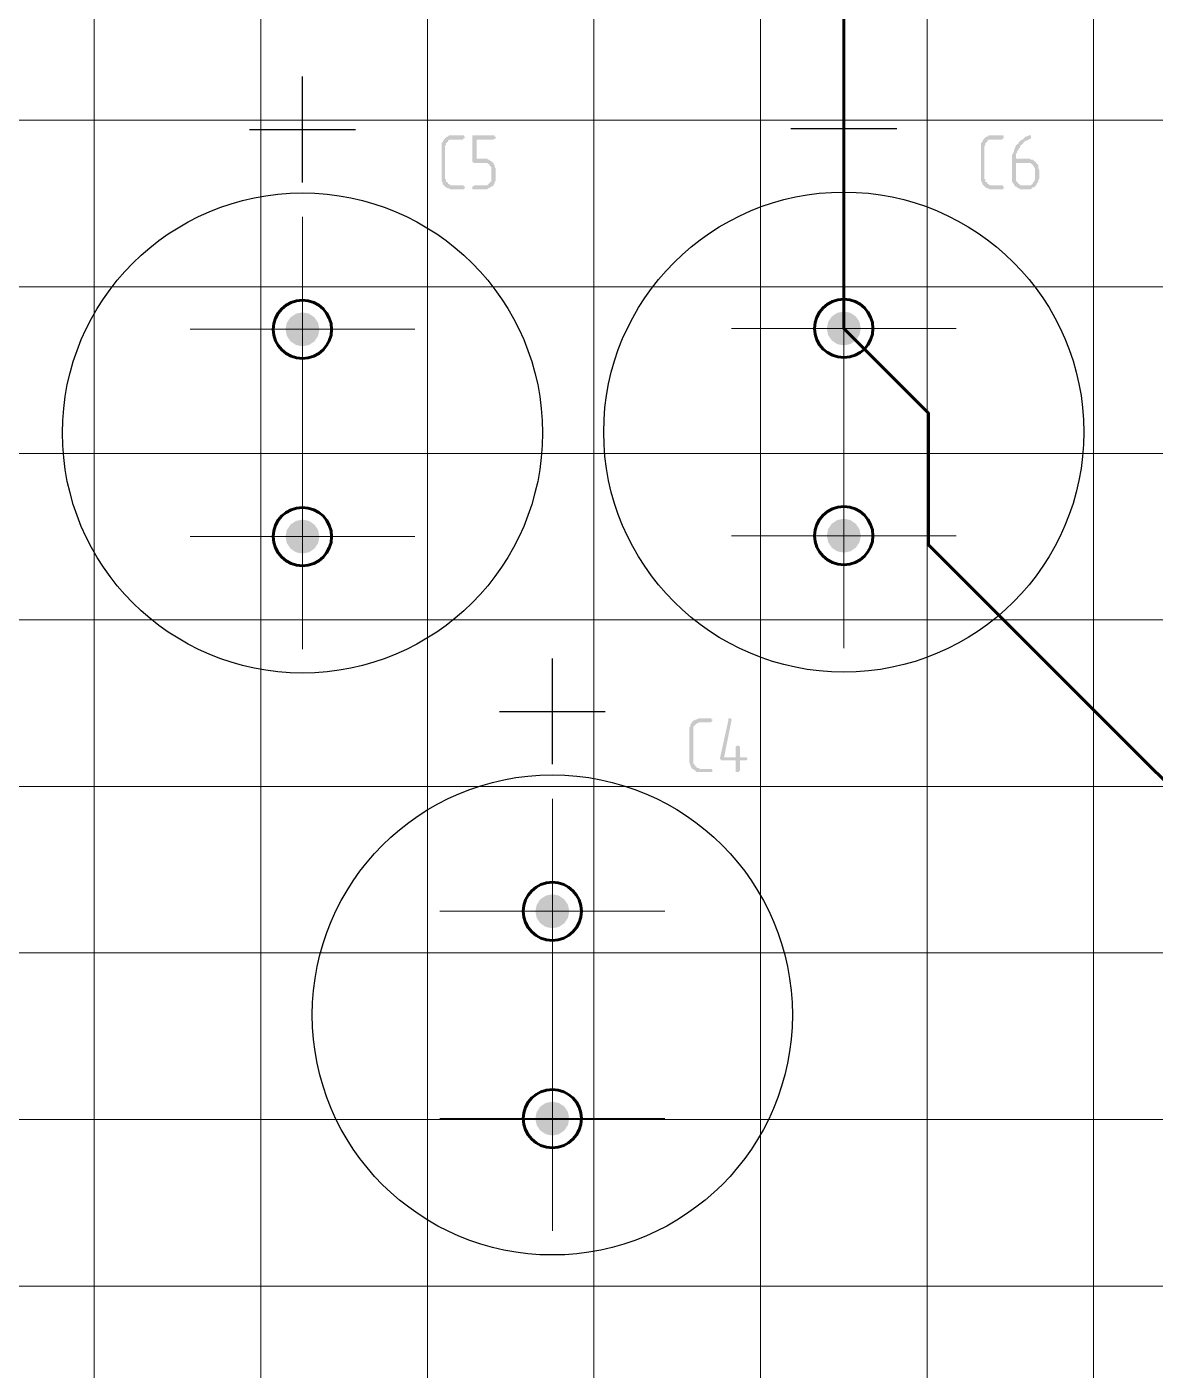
# Model space of a CAD drawing. Extents: x 260 to 1101, y 70 to 664.
# Drawn here: x 388.47 to 415.57, y 507.96 to 540.22 of the extents above; entities that cross this region are included whole.
import ezdxf

# ---------------------------------------------------------------- set-up
doc = ezdxf.new("R2010")
doc.units = 0
doc.header["$MEASUREMENT"] = 0
doc.layers.add('PDF _Геометрия', color=7, linetype='CONTINUOUS')
doc.layers.add('PDF _Сплошная заливка', color=7, linetype='CONTINUOUS')

msp = doc.modelspace()

# ---------------------------------------------------------------- hatches: boundary and pattern name
at = {"layer": 'PDF _Сплошная заливка', "transparency": 33554559}
for points in [[(398.94, 537.614), (398.965, 537.614), (398.965, 537.614), (398.965, 537.588), (398.965, 537.588), (398.99, 537.588), (398.99, 537.563), (398.99, 537.563), (398.99, 537.563), (398.965, 537.537), (398.965, 537.537), (398.965, 537.537), (398.965, 537.537), (398.94, 537.537), (398.94, 537.512), (398.685, 537.512), (398.685, 537.512), (398.66, 537.512), (398.635, 537.512), (398.609, 537.512), (398.584, 537.487), (398.584, 537.461), (398.558, 537.461), (398.558, 537.461), (398.558, 537.436), (398.533, 537.436), (398.533, 537.41), (398.533, 537.385), (398.508, 537.36), (398.508, 537.334), (398.508, 536.598), (398.508, 536.598), (398.508, 536.572), (398.533, 536.572), (398.533, 536.547), (398.533, 536.521), (398.533, 536.496), (398.558, 536.496), (398.584, 536.471), (398.584, 536.471), (398.584, 536.445), (398.584, 536.445), (398.609, 536.445), (398.635, 536.42), (398.66, 536.42), (398.685, 536.42), (398.711, 536.42), (398.94, 536.42), (398.94, 536.42), (398.965, 536.394), (398.965, 536.394), (398.965, 536.394), (398.965, 536.394), (398.99, 536.369), (398.99, 536.369), (398.99, 536.369), (398.99, 536.344), (398.965, 536.344), (398.965, 536.318), (398.965, 536.318), (398.965, 536.318), (398.94, 536.318), (398.94, 536.318), (398.685, 536.318), (398.685, 536.318), (398.66, 536.318), (398.635, 536.318), (398.609, 536.344), (398.584, 536.344), (398.533, 536.369), (398.508, 536.394), (398.508, 536.394), (398.508, 536.394), (398.482, 536.42), (398.482, 536.42), (398.457, 536.445), (398.457, 536.471), (398.431, 536.521), (398.431, 536.547), (398.431, 536.572), (398.431, 536.598), (398.431, 537.334), (398.431, 537.334), (398.431, 537.334), (398.431, 537.36), (398.431, 537.36), (398.431, 537.385), (398.431, 537.41), (398.431, 537.436), (398.457, 537.461), (398.482, 537.512), (398.508, 537.537), (398.508, 537.537), (398.508, 537.537), (398.508, 537.537), (398.533, 537.563), (398.558, 537.588), (398.584, 537.588), (398.609, 537.614), (398.66, 537.614), (398.685, 537.614)], [(399.676, 537.614), (399.702, 537.614), (399.702, 537.614), (399.702, 537.588), (399.727, 537.588), (399.727, 537.588), (399.727, 537.563), (399.727, 537.563), (399.727, 537.563), (399.727, 537.537), (399.702, 537.537), (399.702, 537.537), (399.702, 537.537), (399.702, 537.537), (399.676, 537.512), (399.27, 537.512), (399.27, 537.055), (399.448, 537.055), (399.473, 537.055), (399.498, 537.055), (399.524, 537.055), (399.549, 537.029), (399.575, 537.029), (399.6, 537.004), (399.651, 536.979), (399.651, 536.979), (399.651, 536.953), (399.676, 536.953), (399.676, 536.928), (399.702, 536.902), (399.702, 536.852), (399.727, 536.826), (399.727, 536.775), (399.727, 536.598), (399.727, 536.598), (399.727, 536.598), (399.727, 536.572), (399.727, 536.572), (399.727, 536.547), (399.727, 536.521), (399.702, 536.496), (399.702, 536.471), (399.676, 536.42), (399.651, 536.394), (399.651, 536.394), (399.625, 536.394), (399.6, 536.369), (399.6, 536.369), (399.549, 536.344), (399.524, 536.318), (399.498, 536.318), (399.448, 536.318), (399.219, 536.318), (399.194, 536.318), (399.194, 536.318), (399.168, 536.318), (399.168, 536.318), (399.168, 536.344), (399.168, 536.344), (399.168, 536.369), (399.168, 536.369), (399.168, 536.369), (399.168, 536.369), (399.168, 536.394), (399.168, 536.394), (399.194, 536.394), (399.194, 536.394), (399.219, 536.42), (399.448, 536.42), (399.473, 536.42), (399.498, 536.42), (399.524, 536.42), (399.524, 536.42), (399.549, 536.445), (399.575, 536.471), (399.575, 536.471), (399.575, 536.471), (399.6, 536.496), (399.6, 536.496), (399.625, 536.521), (399.625, 536.547), (399.625, 536.572), (399.625, 536.598), (399.625, 536.775), (399.625, 536.775), (399.625, 536.801), (399.625, 536.801), (399.625, 536.826), (399.625, 536.852), (399.6, 536.877), (399.6, 536.877), (399.575, 536.902), (399.575, 536.902), (399.575, 536.928), (399.549, 536.928), (399.549, 536.928), (399.524, 536.953), (399.498, 536.953), (399.473, 536.953), (399.448, 536.953), (399.194, 536.953), (399.194, 536.953), (399.194, 536.979), (399.194, 536.979), (399.168, 536.979), (399.168, 537.004), (399.168, 537.004), (399.168, 537.563), (399.168, 537.563), (399.168, 537.588), (399.168, 537.588), (399.168, 537.588), (399.168, 537.614), (399.194, 537.614), (399.194, 537.614), (399.219, 537.614)], [(411.896, 537.614), (411.921, 537.614), (411.921, 537.614), (411.921, 537.588), (411.921, 537.588), (411.921, 537.588), (411.947, 537.563), (411.947, 537.563), (411.921, 537.563), (411.921, 537.537), (411.921, 537.537), (411.921, 537.537), (411.921, 537.537), (411.896, 537.537), (411.896, 537.512), (411.642, 537.512), (411.642, 537.512), (411.616, 537.512), (411.591, 537.512), (411.566, 537.512), (411.54, 537.487), (411.54, 537.461), (411.515, 537.461), (411.515, 537.461), (411.515, 537.436), (411.489, 537.436), (411.489, 537.41), (411.489, 537.385), (411.464, 537.36), (411.464, 537.334), (411.464, 536.598), (411.464, 536.598), (411.464, 536.572), (411.489, 536.572), (411.489, 536.547), (411.489, 536.521), (411.489, 536.496), (411.515, 536.496), (411.54, 536.471), (411.54, 536.471), (411.54, 536.445), (411.54, 536.445), (411.566, 536.445), (411.591, 536.42), (411.616, 536.42), (411.642, 536.42), (411.667, 536.42), (411.896, 536.42), (411.896, 536.42), (411.921, 536.394), (411.921, 536.394), (411.921, 536.394), (411.921, 536.394), (411.921, 536.369), (411.947, 536.369), (411.947, 536.369), (411.921, 536.344), (411.921, 536.344), (411.921, 536.318), (411.921, 536.318), (411.921, 536.318), (411.896, 536.318), (411.896, 536.318), (411.642, 536.318), (411.642, 536.318), (411.616, 536.318), (411.591, 536.318), (411.566, 536.344), (411.54, 536.344), (411.489, 536.369), (411.464, 536.394), (411.464, 536.394), (411.464, 536.394), (411.439, 536.42), (411.439, 536.42), (411.413, 536.445), (411.413, 536.471), (411.388, 536.521), (411.388, 536.547), (411.388, 536.572), (411.388, 536.598), (411.388, 537.334), (411.388, 537.334), (411.388, 537.334), (411.388, 537.36), (411.388, 537.36), (411.388, 537.385), (411.388, 537.41), (411.388, 537.436), (411.413, 537.461), (411.439, 537.512), (411.464, 537.537), (411.464, 537.537), (411.464, 537.537), (411.464, 537.537), (411.489, 537.563), (411.515, 537.588), (411.54, 537.588), (411.566, 537.614), (411.616, 537.614), (411.642, 537.614)], [(395.086, 532.958), (395.086, 533.365), (395.243, 533.334), (395.375, 533.246), (395.463, 533.114), (395.494, 532.958)], [(408.089, 532.979), (408.089, 533.387), (408.245, 533.356), (408.377, 533.267), (408.466, 533.135), (408.497, 532.979)], [(395.086, 527.979), (395.086, 528.387), (395.243, 528.356), (395.375, 528.267), (395.463, 528.135), (395.494, 527.979)], [(408.089, 528.001), (408.089, 528.408), (408.245, 528.377), (408.377, 528.289), (408.466, 528.157), (408.497, 528.001)], [(404.91, 523.618), (404.91, 523.618), (404.91, 523.593), (404.91, 523.593), (404.935, 523.593), (404.935, 523.593), (404.935, 523.567), (404.935, 523.567), (404.935, 523.567), (404.935, 523.542), (404.935, 523.542), (404.91, 523.542), (404.91, 523.542), (404.91, 523.517), (404.884, 523.517), (404.656, 523.517), (404.63, 523.517), (404.605, 523.517), (404.605, 523.517), (404.579, 523.491), (404.554, 523.491), (404.529, 523.466), (404.529, 523.466), (404.529, 523.466), (404.503, 523.44), (404.503, 523.44), (404.478, 523.415), (404.478, 523.39), (404.478, 523.364), (404.478, 523.339), (404.478, 522.602), (404.478, 522.602), (404.478, 522.577), (404.478, 522.577), (404.478, 522.551), (404.478, 522.526), (404.503, 522.501), (404.503, 522.475), (404.529, 522.475), (404.529, 522.45), (404.529, 522.45), (404.554, 522.45), (404.554, 522.424), (404.579, 522.424), (404.605, 522.424), (404.63, 522.399), (404.656, 522.399), (404.884, 522.399), (404.91, 522.399), (404.91, 522.399), (404.91, 522.399), (404.91, 522.399), (404.935, 522.374), (404.935, 522.374), (404.935, 522.374), (404.935, 522.348), (404.935, 522.348), (404.935, 522.348), (404.935, 522.323), (404.91, 522.323), (404.91, 522.323), (404.91, 522.323), (404.884, 522.323), (404.656, 522.323), (404.63, 522.323), (404.63, 522.323), (404.605, 522.323), (404.554, 522.323), (404.529, 522.348), (404.503, 522.374), (404.452, 522.399), (404.452, 522.399), (404.452, 522.399), (404.452, 522.399), (404.427, 522.424), (404.427, 522.45), (404.402, 522.475), (404.402, 522.501), (404.376, 522.551), (404.376, 522.577), (404.376, 522.602), (404.376, 523.339), (404.376, 523.339), (404.376, 523.339), (404.376, 523.339), (404.376, 523.364), (404.376, 523.39), (404.402, 523.415), (404.402, 523.44), (404.402, 523.466), (404.427, 523.491), (404.452, 523.542), (404.452, 523.542), (404.452, 523.542), (404.478, 523.542), (404.478, 523.567), (404.503, 523.567), (404.554, 523.593), (404.579, 523.593), (404.605, 523.618), (404.63, 523.618), (404.884, 523.618)], [(405.367, 523.618), (405.367, 523.618), (405.392, 523.593), (405.392, 523.593), (405.392, 523.593), (405.392, 523.593), (405.392, 523.567), (405.392, 523.567), (405.214, 522.678), (405.494, 522.678), (405.494, 522.932), (405.494, 522.932), (405.494, 522.932), (405.494, 522.932), (405.519, 522.958), (405.519, 522.958), (405.519, 522.958), (405.519, 522.958), (405.545, 522.958), (405.545, 522.958), (405.545, 522.958), (405.57, 522.958), (405.57, 522.958), (405.57, 522.958), (405.57, 522.958), (405.596, 522.932), (405.596, 522.932), (405.596, 522.678), (405.723, 522.678), (405.723, 522.678), (405.748, 522.678), (405.748, 522.678), (405.748, 522.678), (405.773, 522.653), (405.773, 522.653), (405.773, 522.653), (405.773, 522.628), (405.773, 522.628), (405.773, 522.628), (405.748, 522.602), (405.748, 522.602), (405.748, 522.602), (405.748, 522.602), (405.723, 522.602), (405.596, 522.602), (405.596, 522.348), (405.596, 522.348), (405.596, 522.348), (405.57, 522.348), (405.57, 522.323), (405.57, 522.323), (405.57, 522.323), (405.545, 522.323), (405.545, 522.323), (405.545, 522.323), (405.545, 522.323), (405.519, 522.323), (405.519, 522.323), (405.494, 522.323), (405.494, 522.323), (405.494, 522.348), (405.494, 522.348), (405.494, 522.602), (405.164, 522.602), (405.164, 522.602), (405.138, 522.602), (405.138, 522.602), (405.138, 522.602), (405.138, 522.628), (405.113, 522.628), (405.113, 522.628), (405.113, 522.653), (405.316, 523.567), (405.316, 523.593), (405.316, 523.593), (405.316, 523.593), (405.316, 523.618), (405.342, 523.618)], [(401.088, 518.979), (401.088, 519.387), (401.244, 519.356), (401.376, 519.268), (401.464, 519.135), (401.495, 518.979)], [(401.088, 514.001), (401.088, 514.408), (401.244, 514.377), (401.376, 514.289), (401.464, 514.157), (401.495, 514.001)]]:
    msp.add_hatch(color=256, dxfattribs=at).paths.add_polyline_path(points)
h = msp.add_hatch(color=256, dxfattribs=at)
h.paths.add_polyline_path([(412.506, 536.953), (412.226, 536.953), (412.226, 536.598), (412.226, 536.598), (412.226, 536.572), (412.226, 536.572), (412.226, 536.547), (412.226, 536.521), (412.252, 536.496), (412.252, 536.496), (412.277, 536.471), (412.277, 536.471), (412.277, 536.445), (412.302, 536.445), (412.302, 536.445), (412.328, 536.42), (412.353, 536.42), (412.379, 536.42), (412.404, 536.42), (412.506, 536.42), (412.531, 536.42), (412.531, 536.42), (412.556, 536.42), (412.582, 536.42), (412.607, 536.445), (412.633, 536.471), (412.633, 536.471), (412.633, 536.471), (412.633, 536.496), (412.658, 536.496), (412.658, 536.521), (412.684, 536.547), (412.684, 536.572), (412.684, 536.598), (412.684, 536.775), (412.684, 536.775), (412.684, 536.801), (412.684, 536.801), (412.684, 536.826), (412.658, 536.852), (412.658, 536.877), (412.633, 536.877), (412.633, 536.902), (412.633, 536.902), (412.607, 536.928), (412.607, 536.928), (412.582, 536.928), (412.582, 536.953), (412.556, 536.953), (412.531, 536.953)], flags=0)
h.paths.add_polyline_path([(412.556, 537.614), (412.556, 537.614), (412.582, 537.614), (412.582, 537.588), (412.582, 537.588), (412.582, 537.588), (412.582, 537.563), (412.582, 537.563), (412.582, 537.563), (412.582, 537.563), (412.582, 537.537), (412.582, 537.537), (412.582, 537.537), (412.556, 537.537), (412.556, 537.537), (412.531, 537.512), (412.531, 537.512), (412.48, 537.487), (412.48, 537.487), (412.48, 537.487), (412.455, 537.487), (412.455, 537.487), (412.429, 537.461), (412.404, 537.436), (412.404, 537.436), (412.404, 537.436), (412.379, 537.41), (412.379, 537.41), (412.353, 537.385), (412.328, 537.36), (412.328, 537.334), (412.302, 537.309), (412.302, 537.309), (412.302, 537.309), (412.277, 537.283), (412.277, 537.283), (412.277, 537.258), (412.252, 537.233), (412.252, 537.207), (412.252, 537.182), (412.252, 537.182), (412.226, 537.182), (412.226, 537.156), (412.226, 537.156), (412.226, 537.131), (412.226, 537.106), (412.226, 537.08), (412.226, 537.055), (412.506, 537.055), (412.506, 537.055), (412.531, 537.055), (412.556, 537.055), (412.582, 537.029), (412.633, 537.029), (412.658, 537.004), (412.684, 536.979), (412.709, 536.979), (412.709, 536.953), (412.709, 536.953), (412.734, 536.928), (412.76, 536.902), (412.76, 536.852), (412.76, 536.826), (412.785, 536.775), (412.785, 536.598), (412.785, 536.598), (412.785, 536.598), (412.785, 536.572), (412.785, 536.572), (412.76, 536.547), (412.76, 536.521), (412.76, 536.496), (412.734, 536.471), (412.709, 536.42), (412.684, 536.394), (412.684, 536.394), (412.684, 536.394), (412.658, 536.369), (412.633, 536.369), (412.607, 536.344), (412.582, 536.318), (412.531, 536.318), (412.506, 536.318), (412.404, 536.318), (412.379, 536.318), (412.353, 536.318), (412.328, 536.318), (412.302, 536.344), (412.277, 536.344), (412.252, 536.369), (412.201, 536.394), (412.201, 536.394), (412.201, 536.394), (412.201, 536.42), (412.175, 536.42), (412.175, 536.445), (412.15, 536.471), (412.125, 536.521), (412.125, 536.547), (412.125, 536.572), (412.125, 536.598), (412.125, 537.004), (412.125, 537.004), (412.125, 537.004), (412.125, 537.029), (412.125, 537.029), (412.125, 537.055), (412.125, 537.08), (412.125, 537.106), (412.125, 537.131), (412.15, 537.182), (412.175, 537.233), (412.175, 537.258), (412.201, 537.309), (412.201, 537.334), (412.226, 537.36), (412.226, 537.36), (412.226, 537.36), (412.226, 537.385), (412.252, 537.385), (412.252, 537.41), (412.277, 537.41), (412.277, 537.436), (412.302, 537.461), (412.328, 537.487), (412.353, 537.512), (412.379, 537.512), (412.404, 537.537), (412.429, 537.563), (412.455, 537.588), (412.48, 537.588), (412.531, 537.614), (412.531, 537.614)], flags=0)
at = {"layer": 'PDF _Сплошная заливка', "true_color": 0xffffff, "transparency": 33554559}
for points in [[(394.679, 532.958), (394.71, 533.114), (394.798, 533.246), (394.93, 533.334), (395.086, 533.365), (395.086, 532.958)], [(407.681, 532.979), (407.712, 533.135), (407.8, 533.267), (407.933, 533.356), (408.089, 533.387), (408.089, 532.979)], [(395.086, 532.55), (394.93, 532.581), (394.798, 532.669), (394.71, 532.801), (394.679, 532.958), (395.086, 532.958)], [(395.494, 532.958), (395.463, 532.801), (395.375, 532.669), (395.243, 532.581), (395.086, 532.55), (395.086, 532.958)], [(408.089, 532.571), (407.933, 532.602), (407.8, 532.691), (407.712, 532.823), (407.681, 532.979), (408.089, 532.979)], [(408.497, 532.979), (408.466, 532.823), (408.377, 532.691), (408.245, 532.602), (408.089, 532.571), (408.089, 532.979)], [(394.679, 527.979), (394.71, 528.135), (394.798, 528.267), (394.93, 528.356), (395.086, 528.387), (395.086, 527.979)], [(407.681, 528.001), (407.712, 528.157), (407.8, 528.289), (407.933, 528.377), (408.089, 528.408), (408.089, 528.001)], [(395.086, 527.571), (394.93, 527.602), (394.798, 527.691), (394.71, 527.823), (394.679, 527.979), (395.086, 527.979)], [(395.494, 527.979), (395.463, 527.823), (395.375, 527.691), (395.243, 527.602), (395.086, 527.571), (395.086, 527.979)], [(408.089, 527.593), (407.933, 527.624), (407.8, 527.712), (407.712, 527.845), (407.681, 528.001), (408.089, 528.001)], [(408.497, 528.001), (408.466, 527.845), (408.377, 527.712), (408.245, 527.624), (408.089, 527.593), (408.089, 528.001)], [(400.68, 518.979), (400.711, 519.135), (400.799, 519.268), (400.932, 519.356), (401.088, 519.387), (401.088, 518.979)], [(401.088, 518.571), (400.932, 518.602), (400.799, 518.691), (400.711, 518.823), (400.68, 518.979), (401.088, 518.979)], [(401.495, 518.979), (401.464, 518.823), (401.376, 518.691), (401.244, 518.602), (401.088, 518.571), (401.088, 518.979)], [(400.68, 514.001), (400.711, 514.157), (400.799, 514.289), (400.932, 514.377), (401.088, 514.408), (401.088, 514.001)], [(401.088, 513.593), (400.932, 513.624), (400.799, 513.712), (400.711, 513.845), (400.68, 514.001), (401.088, 514.001)], [(401.495, 514.001), (401.464, 513.845), (401.376, 513.712), (401.244, 513.624), (401.088, 513.593), (401.088, 514.001)]]:
    msp.add_hatch(color=7, dxfattribs=at).paths.add_polyline_path(points)

# ---------------------------------------------------------------- linework, layer by layer
at = {"layer": 'PDF _Геометрия', "lineweight": 20}
for points in [[(390.085, 400.739), (390.085, 401.979), (390.085, 561.979)], [(394.086, 399.499), (394.086, 401.979), (394.086, 561.979)], [(398.087, 400.739), (398.087, 401.979), (398.087, 561.979)], [(402.088, 399.499), (402.088, 401.979), (402.088, 561.979)], [(406.088, 400.739), (406.088, 401.979), (406.088, 561.979)], [(410.089, 399.499), (410.089, 401.979), (410.089, 561.979)], [(414.09, 400.739), (414.09, 401.979), (414.09, 561.979)], [(367.601, 537.979), (370.082, 537.979), (610.126, 537.979)], [(395.086, 530.258), (395.086, 535.658)], [(408.089, 530.279), (408.089, 535.679)], [(395.086, 530.558), (395.086, 535.358)], [(408.089, 530.579), (408.089, 535.379)], [(368.842, 533.979), (370.082, 533.979), (610.126, 533.979)], [(392.386, 532.958), (397.787, 532.958)], [(392.686, 532.958), (397.487, 532.958)], [(405.388, 532.979), (410.789, 532.979)], [(405.688, 532.979), (410.489, 532.979)], [(395.086, 525.279), (395.086, 530.679)], [(408.089, 525.301), (408.089, 530.701)], [(395.086, 525.579), (395.086, 530.379)], [(408.089, 525.601), (408.089, 530.401)], [(367.601, 529.979), (370.082, 529.979), (610.126, 529.979)], [(392.386, 527.979), (397.787, 527.979)], [(392.686, 527.979), (397.487, 527.979)], [(405.388, 528.001), (410.789, 528.001)], [(405.688, 528.001), (410.489, 528.001)], [(368.842, 525.979), (370.082, 525.979), (610.126, 525.979)], [(367.601, 521.979), (370.082, 521.979), (610.126, 521.979)], [(401.088, 516.279), (401.088, 521.679)], [(401.088, 516.579), (401.088, 521.379)], [(398.387, 518.979), (403.788, 518.979)], [(398.687, 518.979), (403.488, 518.979)], [(368.842, 517.979), (370.082, 517.979), (610.126, 517.979)], [(401.088, 511.301), (401.088, 516.701)], [(401.088, 511.601), (401.088, 516.401)], [(367.601, 513.979), (370.082, 513.979), (610.126, 513.979)], [(398.387, 514.001), (403.788, 514.001)], [(398.687, 514.001), (403.488, 514.001)], [(368.842, 509.979), (370.082, 509.979), (610.126, 509.979)]]:
    msp.add_lwpolyline(points, dxfattribs=at)
at = {"layer": 'PDF _Геометрия', "lineweight": 60}
msp.add_lwpolyline([(428.012, 500.979), (421.091, 507.899), (421.091, 511.739), (421.091, 516.819), (410.123, 527.785), (410.123, 530.945), (408.089, 532.979), (408.089, 544.001), (408.089, 548.979)], dxfattribs=at)
at = {"layer": 'PDF _Геометрия', "lineweight": 30}
for points in [[(395.086, 536.488), (395.086, 539.028)], [(408.089, 536.51), (408.089, 539.05)], [(393.816, 537.758), (396.357, 537.758)], [(406.819, 537.78), (409.359, 537.78)], [(401.088, 522.51), (401.088, 525.05)], [(399.817, 523.78), (402.358, 523.78)]]:
    msp.add_lwpolyline(points, dxfattribs=at)
for centre in [(395.087, 530.468), (408.089, 530.489), (401.088, 516.49)]:
    msp.add_circle(centre, 5.766, dxfattribs=at)
at = {"layer": 'PDF _Геометрия', "lineweight": 60}
for centre in [(395.086, 532.957), (395.086, 532.957), (408.089, 532.979), (408.089, 532.979), (395.086, 527.979), (395.086, 527.979), (408.089, 528.001), (408.089, 528.001), (401.088, 518.979), (401.088, 518.979), (401.088, 514.001), (401.088, 514.001)]:
    msp.add_circle(centre, 0.7, dxfattribs=at)

doc.saveas('drawing.dxf')
